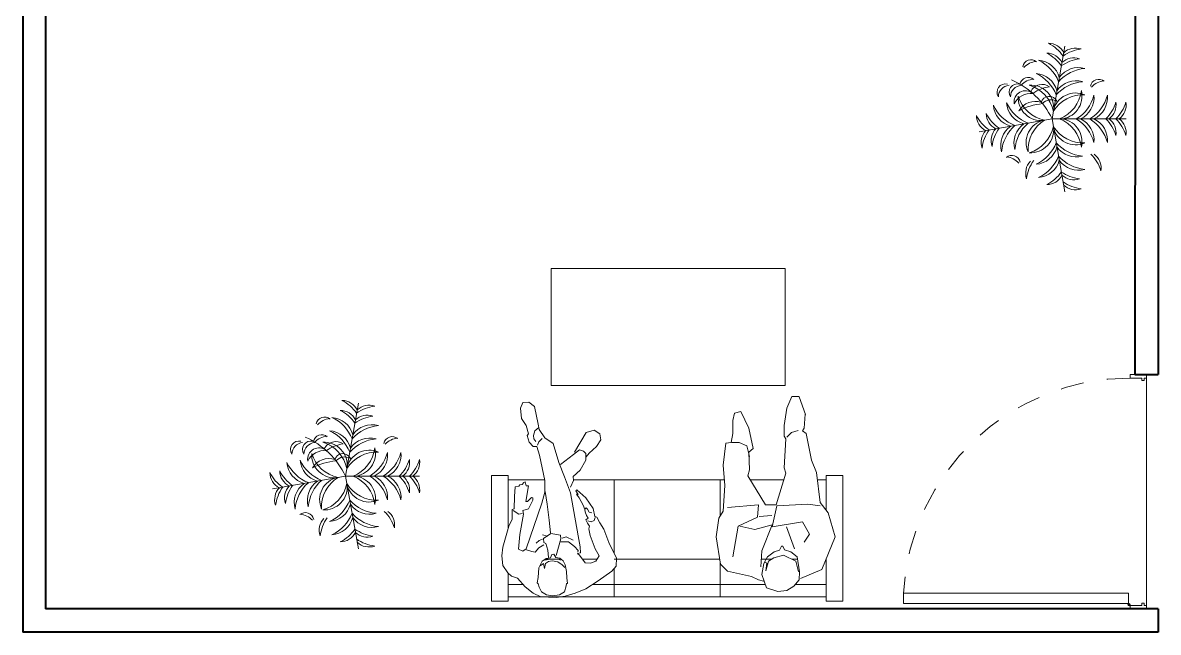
# Model space of a CAD drawing. Header units: millimetres. Extents: x 302.5 to 317.3, y 186.3 to 211.6.
# Drawn here: x 311.868 to 316.715, y 198.586 to 201.187 of the extents above; entities that cross this region are included whole.
import ezdxf

# ---------------------------------------------------------------- set-up
doc = ezdxf.new("R2010")
doc.units = ezdxf.units.MM
doc.linetypes.add('DASHED2', pattern=[0.375, 0.25, -0.125])
for name, color, linetype, lineweight in [('ARREDI attrezzature - furniture', 175, 'Continuous', 9), ('MURATURA sezioni - section wall', 7, 'Continuous', 40), ('PORTE  - doors', 252, 'Continuous', 5), ('PROIEZIONI finissime - fine lines', 251, 'Continuous', 9)]:
    doc.layers.add(name, color=color, linetype=linetype, lineweight=lineweight)

msp = doc.modelspace()

# ---------------------------------------------------------------- linework, layer by layer
at = {"layer": 'ARREDI attrezzature - furniture'}
for p, q in [((316.3165, 201.088), (316.2617, 200.777)), ((315.9507, 200.7222), (316.2617, 200.777)), ((316.5775, 200.777), (316.2617, 200.777)), ((316.3165, 200.466), (316.2617, 200.777)), ((315.1233, 200.139), (314.1233, 200.139)), ((314.1233, 199.639), (314.1233, 200.139)), ((314.1233, 200.139), (314.1233, 199.639)), ((315.1233, 199.639), (315.1233, 200.139)), ((314.1233, 199.639), (315.1233, 199.639)), ((313.3011, 199.5634), (313.2462, 199.2524)), ((312.9352, 199.1976), (313.2462, 199.2524)), ((313.562, 199.2524), (313.2462, 199.2524)), ((313.3011, 198.9414), (313.2462, 199.2524))]:
    msp.add_line(p, q, dxfattribs=at)
at = {"layer": 'ARREDI attrezzature - furniture', "linetype": 'ByBlock'}
for p, q in [((314.0031, 199.5662), (313.9934, 199.542)), ((314.0289, 199.5678), (314.0031, 199.5662)), ((314.0521, 199.5499), (314.0289, 199.5678)), ((314.0691, 199.4743), (314.0521, 199.5499)), ((315.1291, 199.543), (315.1517, 199.592)), ((315.1517, 199.592), (315.1818, 199.592)), ((315.1829, 199.5905), (315.2093, 199.5153)), ((313.9934, 199.542), (313.9967, 199.4985)), ((314.8995, 199.4904), (314.907, 199.5205)), ((314.907, 199.5205), (314.9334, 199.528)), ((314.9334, 199.528), (314.9672, 199.4565)), ((315.1178, 199.4678), (315.1291, 199.543)), ((315.2082, 199.5167), (315.2044, 199.4565)), ((313.9967, 199.4985), (314.0176, 199.4678)), ((314.0176, 199.4678), (314.0273, 199.4324)), ((314.0707, 199.4598), (314.0546, 199.4453)), ((314.0723, 199.4517), (314.0691, 199.4743)), ((314.0965, 199.4163), (314.0723, 199.4517)), ((314.8995, 199.434), (314.8995, 199.4904)), ((314.9672, 199.4565), (314.9861, 199.37)), ((315.1178, 199.4227), (315.1178, 199.4678)), ((315.2044, 199.4565), (315.1969, 199.4452)), ((314.0273, 199.4324), (314.0208, 199.4259)), ((314.0208, 199.4259), (314.0305, 199.3969)), ((314.0546, 199.4453), (314.0482, 199.4259)), ((314.0482, 199.4259), (314.0498, 199.4114)), ((314.0498, 199.4114), (314.0579, 199.4002)), ((314.0852, 199.4131), (314.0707, 199.3985)), ((314.1319, 199.3921), (314.0965, 199.4163)), ((314.2237, 199.355), (314.2736, 199.4388)), ((314.2736, 199.4388), (314.3075, 199.4485)), ((314.3075, 199.4485), (314.3316, 199.4324)), ((314.3364, 199.4066), (314.3171, 199.3792)), ((314.3316, 199.4324), (314.3364, 199.4066)), ((314.8919, 199.3963), (314.8995, 199.434)), ((315.1253, 199.4114), (315.1178, 199.4227)), ((315.1178, 199.2872), (315.1253, 199.4114)), ((315.13, 199.419), (315.1494, 199.4385)), ((315.1494, 199.4385), (315.1786, 199.4466)), ((315.1969, 199.4452), (315.2119, 199.434)), ((315.2119, 199.434), (315.2345, 199.3211)), ((314.0305, 199.3969), (314.0466, 199.3792)), ((314.0466, 199.3792), (314.0627, 199.3792)), ((314.0627, 199.3792), (314.074, 199.3421)), ((314.0707, 199.3985), (314.0659, 199.384)), ((314.1561, 199.3099), (314.1319, 199.3921)), ((314.2189, 199.3454), (314.2447, 199.3647)), ((314.2447, 199.3647), (314.2624, 199.3583)), ((314.2624, 199.3583), (314.272, 199.3486)), ((314.3171, 199.3792), (314.2865, 199.3502)), ((314.8581, 199.2985), (314.8694, 199.3926)), ((314.8694, 199.3926), (314.8919, 199.3963)), ((314.8957, 199.3963), (314.9258, 199.3963)), ((314.9258, 199.3963), (314.9597, 199.3813)), ((314.9597, 199.3813), (314.971, 199.3361)), ((314.9861, 199.37), (314.9672, 199.355)), ((314.9672, 199.355), (314.971, 199.2797)), ((314.074, 199.3421), (314.0965, 199.2342)), ((314.1802, 199.2487), (314.1561, 199.3099)), ((314.1641, 199.3018), (314.2189, 199.3454)), ((314.272, 199.3212), (314.2479, 199.2777)), ((314.272, 199.3486), (314.272, 199.3212)), ((314.2865, 199.3502), (314.2736, 199.3341)), ((315.2345, 199.3211), (315.2571, 199.2684)), ((314.2479, 199.2777), (314.2173, 199.2503)), ((314.8656, 199.212), (314.8581, 199.2985)), ((314.971, 199.2797), (314.9635, 199.2534)), ((315.0839, 199.1292), (315.1253, 199.2647)), ((315.1253, 199.2647), (315.1178, 199.2872)), ((315.2571, 199.2684), (315.2722, 199.1405)), ((313.8693, 198.7189), (313.8693, 199.2546)), ((313.9408, 199.2546), (313.8693, 199.2546)), ((313.9408, 199.0295), (313.9408, 199.2546)), ((313.9408, 199.2367), (314.096, 199.2367)), ((313.9854, 199.21), (313.9709, 199.2068)), ((313.9902, 199.2148), (313.9854, 199.21)), ((313.9999, 199.2164), (313.9902, 199.2148)), ((314.0079, 199.2245), (313.9999, 199.2164)), ((314.0128, 199.2277), (314.0079, 199.2245)), ((314.0176, 199.2116), (314.0128, 199.2277)), ((314.016, 199.1439), (314.0273, 199.2116)), ((314.0273, 199.2116), (314.0176, 199.2116)), ((314.0965, 199.2342), (314.0965, 199.1842)), ((314.206, 199.181), (314.1802, 199.2487)), ((314.2189, 199.2342), (314.206, 199.2051)), ((314.2173, 199.2503), (314.2189, 199.2342)), ((314.2186, 199.2367), (314.8634, 199.2367)), ((314.3931, 198.9217), (314.3931, 199.2367)), ((314.8455, 199.0828), (314.8455, 199.2367)), ((314.8581, 199.1029), (314.8656, 199.212)), ((314.9635, 199.2534), (315.0388, 199.1292)), ((314.9736, 199.2367), (315.1168, 199.2367)), ((315.2608, 199.2367), (315.2979, 199.2367)), ((315.2979, 199.2546), (315.3693, 199.2546)), ((315.2979, 199.2546), (315.2979, 199.1062)), ((315.3693, 199.2546), (315.3693, 198.7189)), ((313.9677, 199.1648), (313.9661, 199.1133)), ((313.9709, 199.2068), (313.9677, 199.1648)), ((314.0401, 199.1616), (314.0224, 199.1439)), ((314.045, 199.16), (314.0401, 199.1616)), ((314.0965, 199.1842), (314.0836, 199.1374)), ((314.0981, 199.1874), (314.1062, 199.1326)), ((314.2398, 198.9972), (314.206, 199.181)), ((314.2334, 199.1939), (314.2285, 199.189)), ((314.2285, 199.189), (314.2398, 199.1745)), ((314.2318, 199.1761), (314.243, 199.16)), ((314.2398, 199.1745), (314.2318, 199.1761)), ((314.272, 199.16), (314.2334, 199.1939)), ((313.9661, 199.1133), (313.958, 199.1101)), ((314.0031, 199.1052), (314.0273, 199.1133)), ((314.0224, 199.1439), (314.016, 199.1439)), ((314.0836, 199.1374), (314.0176, 198.9424)), ((314.0273, 199.1133), (314.045, 199.1503)), ((314.045, 199.1503), (314.045, 199.16)), ((314.1062, 199.1326), (314.1158, 199.0649)), ((314.243, 199.16), (314.2608, 199.1278)), ((314.2608, 199.1278), (314.2672, 199.1101)), ((314.2684, 199.1123), (314.2733, 199.1164)), ((314.3026, 199.1149), (314.272, 199.16)), ((314.2733, 199.1164), (314.279, 199.1107)), ((314.3107, 199.0794), (314.3026, 199.1149)), ((314.8769, 199.1179), (315.0086, 199.1292)), ((315.0086, 199.1292), (315.0049, 199.0766)), ((315.0388, 199.1292), (315.0839, 199.1292)), ((315.0673, 199.0361), (315.0877, 199.1255)), ((315.0877, 199.1255), (315.2195, 199.133)), ((315.2195, 199.133), (315.2722, 199.1255)), ((315.2722, 199.1405), (315.306, 199.0954)), ((313.958, 199.0681), (313.9435, 199.0391)), ((313.958, 199.1101), (313.958, 199.0681)), ((313.9854, 199.0899), (313.962, 199.1052)), ((313.9999, 199.0931), (313.9854, 199.0899)), ((313.9902, 199.0037), (314.0063, 199.0907)), ((314.0063, 199.0907), (314.0031, 199.1052)), ((314.1158, 199.0649), (314.1207, 199.0101)), ((314.2672, 199.1101), (314.2688, 199.1004)), ((314.2688, 199.1004), (314.2752, 199.0843)), ((314.2817, 199.073), (314.272, 199.0665)), ((314.272, 199.0665), (314.2785, 199.052)), ((314.2752, 199.0843), (314.2817, 199.073)), ((314.279, 199.1107), (314.2864, 199.0992)), ((314.2864, 199.0992), (314.297, 199.0951)), ((314.3123, 199.0762), (314.3075, 199.0633)), ((314.3187, 199.0778), (314.3107, 199.0794)), ((314.3316, 199.0536), (314.3187, 199.0778)), ((314.8279, 198.9938), (314.8392, 199.0728)), ((314.8392, 199.0728), (314.8581, 199.1029)), ((315.0049, 199.0766), (314.9221, 199.0389)), ((315.0124, 199.0803), (315.0651, 199.0841)), ((315.306, 199.0954), (315.3362, 198.9938)), ((313.9435, 199.0391), (313.9178, 198.9489)), ((314.2785, 199.052), (314.2881, 199.0391)), ((314.2946, 199.0569), (314.2801, 199.0617)), ((314.2881, 199.0391), (314.2849, 199.0279)), ((314.2849, 199.0279), (314.2897, 198.9988)), ((314.3075, 199.0633), (314.2946, 199.0569)), ((314.3493, 199.0262), (314.3316, 199.0536)), ((314.3703, 198.9698), (314.3493, 199.0262)), ((314.9221, 199.0389), (314.8995, 198.9073)), ((314.9296, 199.0389), (314.9936, 199.0239)), ((314.9936, 199.0239), (315.0667, 199.0449)), ((315.0667, 199.0449), (315.0237, 198.9336)), ((315.1969, 199.0578), (315.0673, 199.0361)), ((315.1619, 198.9428), (315.1285, 199.0365)), ((315.227, 199.0051), (315.1969, 199.0578)), ((313.9838, 198.9408), (313.9902, 199.0037)), ((314.0723, 198.9779), (314.0595, 198.9666)), ((314.0868, 198.9827), (314.0723, 198.9779)), ((314.1078, 198.9956), (314.0868, 199.0021)), ((314.0917, 198.9859), (314.1223, 199.0069)), ((314.0933, 198.9698), (314.0917, 198.9859)), ((314.1013, 198.965), (314.0933, 198.9698)), ((314.1223, 199.0069), (314.1641, 199.0005)), ((314.1657, 198.9843), (314.1448, 198.9134)), ((314.1641, 199.0005), (314.1657, 198.9843)), ((314.1657, 198.9714), (314.198, 198.9714)), ((314.1706, 198.9876), (314.1883, 198.994)), ((314.1883, 198.994), (314.2173, 198.9795)), ((314.198, 198.9714), (314.2237, 198.9521)), ((314.2479, 198.9505), (314.2398, 198.9972)), ((314.2897, 198.9988), (314.3123, 198.9424)), ((314.4025, 198.9021), (314.3703, 198.9698)), ((314.8468, 198.8772), (314.8279, 198.9938)), ((315.2044, 198.9712), (315.227, 199.0051)), ((315.3362, 198.9938), (315.2797, 198.8546)), ((313.9178, 198.9489), (313.9129, 198.9118)), ((314.0031, 198.9328), (313.9838, 198.9408)), ((314.0176, 198.9424), (314.0031, 198.9328)), ((314.0192, 198.9376), (314.0418, 198.9312)), ((314.0418, 198.9312), (314.0562, 198.9279)), ((314.0562, 198.9279), (314.0707, 198.9457)), ((314.0707, 198.9457), (314.0933, 198.9586)), ((314.1094, 198.936), (314.1013, 198.965)), ((314.1126, 198.9054), (314.1094, 198.936)), ((314.1271, 198.9183), (314.1206, 198.9039)), ((314.1349, 198.9193), (314.1271, 198.9183)), ((314.1432, 198.9057), (314.1349, 198.9193)), ((314.2237, 198.9521), (314.2398, 198.9344)), ((314.2366, 198.9215), (314.2495, 198.9247)), ((314.2447, 198.915), (314.2366, 198.9215)), ((314.2398, 198.9344), (314.2382, 198.9279)), ((314.2495, 198.9247), (314.2479, 198.9505)), ((314.3123, 198.9424), (314.3284, 198.9118)), ((315.0237, 198.9336), (315.0189, 198.8647)), ((315.0754, 198.9292), (315.0475, 198.9085)), ((315.0992, 198.9364), (315.0754, 198.9292)), ((315.1074, 198.9529), (315.0992, 198.9364)), ((315.1126, 198.9529), (315.1074, 198.9529)), ((315.1198, 198.9374), (315.1126, 198.9529)), ((315.1467, 198.9292), (315.1198, 198.9374)), ((315.1746, 198.9074), (315.1467, 198.9292)), ((313.9129, 198.9118), (313.9178, 198.8715)), ((313.9178, 198.8715), (313.9387, 198.8393)), ((314.0852, 198.8892), (314.0719, 198.8616)), ((314.0769, 198.8701), (314.0905, 198.8797)), ((314.1029, 198.9005), (314.0852, 198.8892)), ((314.0905, 198.8797), (314.0959, 198.8579)), ((314.0959, 198.8579), (314.1, 198.8797)), ((314.0969, 198.8931), (314.1176, 198.8986)), ((314.167, 198.8974), (314.0981, 198.8974)), ((314.1, 198.8797), (314.1123, 198.8878)), ((314.1206, 198.9039), (314.1029, 198.9005)), ((314.1123, 198.8878), (314.1286, 198.8905)), ((314.1286, 198.8905), (314.1517, 198.8865)), ((314.1609, 198.9021), (314.1432, 198.9057)), ((314.1513, 198.8997), (314.1643, 198.8931)), ((314.1517, 198.8865), (314.1707, 198.8742)), ((314.1754, 198.8909), (314.1609, 198.9021)), ((314.1707, 198.8742), (314.1816, 198.862)), ((314.1835, 198.8731), (314.1754, 198.8909)), ((314.1899, 198.8457), (314.1835, 198.8731)), ((314.2688, 198.8828), (314.2447, 198.915)), ((314.3191, 198.8974), (314.2578, 198.8974)), ((314.2914, 198.8812), (314.2688, 198.8828)), ((314.3139, 198.8892), (314.2914, 198.8812)), ((314.3284, 198.9118), (314.3139, 198.8892)), ((314.8435, 198.8974), (314.3931, 198.8974)), ((314.4009, 198.8683), (314.4025, 198.9021)), ((314.8455, 198.7367), (314.8455, 198.8849)), ((314.8769, 198.8471), (314.8468, 198.8772)), ((315.064, 198.8974), (315.0212, 198.8974)), ((315.031, 198.8795), (315.0237, 198.8319)), ((315.0475, 198.9085), (315.031, 198.8795)), ((315.0442, 198.8811), (315.0362, 198.8856)), ((315.0518, 198.8893), (315.0405, 198.8479)), ((315.0405, 198.8479), (315.0442, 198.8811)), ((315.0744, 198.9043), (315.0518, 198.8893)), ((315.1158, 198.9156), (315.0744, 198.9043)), ((315.1685, 198.8893), (315.1158, 198.9156)), ((315.1761, 198.8974), (315.1522, 198.8974)), ((315.1798, 198.8442), (315.1685, 198.8893)), ((315.1839, 198.8433), (315.1746, 198.9074)), ((315.2979, 198.8974), (315.2971, 198.8974)), ((315.2979, 198.8995), (315.2979, 198.7189)), ((313.9387, 198.8393), (313.9548, 198.8248)), ((313.9408, 198.7189), (313.9408, 198.8374)), ((313.9548, 198.8248), (313.9806, 198.8167)), ((314.0719, 198.8616), (314.0691, 198.8199)), ((314.1915, 198.8183), (314.1899, 198.8457)), ((314.3252, 198.8054), (314.3831, 198.8473)), ((314.3831, 198.8473), (314.4009, 198.8683)), ((314.3931, 198.7367), (314.3931, 198.8592)), ((314.9785, 198.8245), (314.8769, 198.8471)), ((315.0086, 198.8095), (314.9785, 198.8245)), ((315.0237, 198.8319), (315.0425, 198.7756)), ((315.1818, 198.8095), (315.1839, 198.8433)), ((315.2797, 198.8546), (315.1882, 198.8149)), ((314.0035, 198.7903), (313.9408, 198.7903)), ((313.9806, 198.8167), (314.0128, 198.7797)), ((314.0128, 198.7797), (314.0466, 198.7523)), ((314.0691, 198.8199), (314.0643, 198.7974)), ((314.0643, 198.7974), (314.0691, 198.7925)), ((314.0691, 198.7925), (314.0723, 198.778)), ((314.0723, 198.778), (314.082, 198.7587)), ((314.1802, 198.7587), (314.1883, 198.7845)), ((314.1883, 198.7845), (314.1899, 198.7942)), ((314.1899, 198.7942), (314.1931, 198.7942)), ((314.1931, 198.7942), (314.1915, 198.8183)), ((314.272, 198.7716), (314.3252, 198.8054)), ((315.0376, 198.7903), (314.3014, 198.7903)), ((315.0086, 198.8095), (315.03, 198.8036)), ((315.0915, 198.7606), (315.0425, 198.7756)), ((315.1592, 198.7831), (315.1291, 198.7643)), ((315.1818, 198.8095), (315.1592, 198.7831)), ((315.2979, 198.7903), (315.1654, 198.7903)), ((315.2979, 198.7367), (313.9408, 198.7367)), ((314.0466, 198.7523), (314.0804, 198.7377)), ((314.0804, 198.7377), (314.1448, 198.7345)), ((314.082, 198.7587), (314.1046, 198.7458)), ((314.1046, 198.7458), (314.1303, 198.741)), ((314.1303, 198.741), (314.1593, 198.7458)), ((314.1448, 198.7345), (314.1835, 198.7394)), ((314.1593, 198.7458), (314.1802, 198.7587)), ((314.1835, 198.7394), (314.2269, 198.7523)), ((314.2269, 198.7523), (314.272, 198.7716)), ((315.1291, 198.7643), (315.0915, 198.7606)), ((313.9408, 198.7189), (313.8693, 198.7189)), ((315.3693, 198.7189), (315.2979, 198.7189))]:
    msp.add_line(p, q, dxfattribs=at)
at = {"layer": 'ARREDI attrezzature - furniture'}
for centre, radius, start, end in [((316.1731, 200.9533), 0.1641, 34.0763, 63.3794), ((316.2461, 201.0271), 0.0729, 26.29, 89.6243), ((316.2386, 200.9847), 0.0729, 26.29, 89.6243), ((316.1656, 200.9109), 0.1641, 34.0763, 63.3794), ((316.4052, 200.9124), 0.1641, 96.6206, 125.9237), ((316.3618, 201.0067), 0.0729, 70.3757, 133.71), ((316.1721, 200.9927), 0.0363, 49.742, 168.7475), ((316.2009, 200.9435), 0.079, 94.618, 138.2106), ((316.1954, 200.9268), 0.101, 15.2489, 85.3937), ((316.1321, 200.874), 0.1692, 21.3712, 65.0366), ((316.3977, 200.87), 0.1641, 96.6206, 125.9237), ((316.3544, 200.9643), 0.0729, 70.3757, 133.71), ((316.1603, 200.9175), 0.0363, 49.742, 168.7475), ((316.1221, 200.8174), 0.1692, 21.3712, 65.0366), ((316.1854, 200.8702), 0.101, 15.2489, 85.3937), ((316.4166, 200.8238), 0.1692, 94.9634, 138.6288), ((316.3752, 200.8951), 0.101, 74.6063, 144.7511), ((316.0629, 200.8907), 0.036, 77.0577, 212.8533), ((316.0832, 200.87), 0.0506, 95.1845, 178.654), ((316.1144, 200.8907), 0.036, 77.0577, 212.8533), ((316.1347, 200.87), 0.0506, 95.1845, 178.654), ((315.9537, 200.6303), 0.3412, 25.4772, 66.6585), ((316.189, 200.8683), 0.079, 94.618, 138.2106), ((316.1708, 200.823), 0.0984, 353.4259, 93.6346), ((316.1215, 200.7787), 0.1489, 11.6665, 73.1878), ((316.2201, 200.8693), 0.0549, 54.9865, 154.4034), ((316.2724, 200.7578), 0.1579, 97.5759, 125.8942), ((316.4067, 200.7672), 0.1692, 94.9634, 138.6288), ((316.3652, 200.8385), 0.101, 74.6063, 144.7511), ((316.4611, 200.9096), 0.0363, 49.742, 168.7475), ((316.4898, 200.8604), 0.079, 94.618, 138.2106), ((316.1483, 200.849), 0.0484, 48.8744, 188.9763), ((316.1715, 200.807), 0.0789, 83.7536, 154.097), ((316.2157, 200.8679), 0.0984, 176.3654, 276.5741), ((316.26, 200.9172), 0.1489, 196.8122, 258.3335), ((316.2498, 200.8378), 0.0355, 24.2257, 165.1279), ((316.2579, 200.8095), 0.0493, 60.4398, 138.6694), ((316.3628, 200.7892), 0.0984, 66.3654, 166.5741), ((316.394, 200.7307), 0.1489, 86.8122, 148.3335), ((316.239, 200.9154), 0.1489, 291.6665, 353.1878), ((316.2912, 200.8745), 0.0984, 273.4259, 13.6346), ((316.2772, 200.9215), 0.1692, 301.3712, 345.0366), ((316.3402, 200.8683), 0.101, 295.2489, 5.3937), ((316.3347, 200.9215), 0.1692, 301.3712, 345.0366), ((316.3976, 200.8683), 0.101, 295.2489, 5.3937), ((316.1119, 200.8433), 0.101, 184.6063, 254.7511), ((316.1647, 200.9066), 0.1692, 204.9634, 248.6288), ((316.2213, 200.9166), 0.1692, 204.9634, 248.6288), ((316.1685, 200.8533), 0.101, 184.6063, 254.7511), ((316.1906, 200.77), 0.0818, 71.4477, 149.3672), ((316.2461, 200.5765), 0.2668, 95.4007, 118.139), ((316.3768, 200.8949), 0.1641, 314.0763, 343.3794), ((316.4622, 200.8358), 0.0729, 306.29, 9.6243), ((316.4199, 200.8949), 0.1641, 314.0763, 343.3794), ((316.5053, 200.8358), 0.0729, 306.29, 9.6243), ((316.0854, 200.8656), 0.1641, 206.6206, 235.9237), ((316.0116, 200.7926), 0.0729, 180.3757, 243.71), ((316.054, 200.8), 0.0729, 180.3757, 243.71), ((316.1278, 200.8731), 0.1641, 206.6206, 235.9237), ((316.2495, 200.6759), 0.0984, 103.4259, 203.6346), ((316.308, 200.6447), 0.1489, 121.6665, 183.1878), ((316.239, 200.6386), 0.1489, 6.8122, 68.3335), ((316.2912, 200.6795), 0.0984, 346.3654, 86.5741), ((316.2772, 200.6325), 0.1692, 14.9634, 58.6288), ((316.3402, 200.6857), 0.101, 354.6063, 64.7511), ((316.3347, 200.6325), 0.1692, 14.9634, 58.6288), ((316.3976, 200.6857), 0.101, 354.6063, 64.7511), ((316.3768, 200.6591), 0.1641, 16.6206, 45.9237), ((316.4622, 200.7183), 0.0729, 350.3757, 53.71), ((316.4199, 200.6591), 0.1641, 16.6206, 45.9237), ((316.5053, 200.7183), 0.0729, 350.3757, 53.71), ((316.032, 200.6769), 0.0729, 136.29, 199.6243), ((316.1263, 200.6335), 0.1641, 144.0763, 173.3794), ((316.0744, 200.6843), 0.0729, 136.29, 199.6243), ((316.1687, 200.6409), 0.1641, 144.0763, 173.3794), ((316.1436, 200.6635), 0.101, 125.2489, 195.3937), ((316.2149, 200.622), 0.1692, 131.3712, 175.0366), ((316.2002, 200.6735), 0.101, 125.2489, 195.3937), ((316.2715, 200.632), 0.1692, 131.3712, 175.0366), ((316.1215, 200.7753), 0.1489, 286.8122, 348.3335), ((316.1708, 200.731), 0.0984, 266.3654, 6.5741), ((316.3628, 200.7649), 0.0984, 193.4259, 293.6346), ((316.394, 200.8233), 0.1489, 211.6665, 273.1878), ((316.1221, 200.7366), 0.1692, 294.9634, 338.6288), ((316.4067, 200.7868), 0.1692, 221.3712, 265.0366), ((316.0902, 200.585), 0.0363, 11.2525, 130.258), ((316.0614, 200.5358), 0.079, 41.7894, 85.382), ((316.1854, 200.6838), 0.101, 274.6063, 344.7511), ((316.1321, 200.68), 0.1692, 294.9634, 338.6288), ((316.3652, 200.7155), 0.101, 215.2489, 285.3937), ((316.4166, 200.7302), 0.1692, 221.3712, 265.0366), ((316.3131, 200.5087), 0.1641, 16.6206, 45.9237), ((316.3984, 200.5678), 0.0729, 350.3757, 53.71), ((316.222, 200.5462), 0.0729, 136.29, 199.6243), ((316.3163, 200.5028), 0.1641, 144.0763, 173.3794), ((316.1954, 200.6273), 0.101, 274.6063, 344.7511), ((316.3752, 200.659), 0.101, 215.2489, 285.3937), ((316.1656, 200.6431), 0.1641, 296.6206, 325.9237), ((316.2386, 200.5693), 0.0729, 270.3757, 333.71), ((316.3977, 200.6841), 0.1641, 234.0763, 263.3794), ((316.3544, 200.5897), 0.0729, 226.29, 289.6243), ((316.4052, 200.6416), 0.1641, 234.0763, 263.3794), ((316.3618, 200.5473), 0.0729, 226.29, 289.6243), ((313.1576, 199.4287), 0.1641, 34.0763, 63.3794), ((313.2307, 199.5025), 0.0729, 26.29, 89.6243), ((313.3898, 199.3878), 0.1641, 96.6206, 125.9237), ((313.3464, 199.4821), 0.0729, 70.3757, 133.71), ((313.1567, 199.4682), 0.0363, 49.742, 168.7475), ((313.1799, 199.4022), 0.101, 15.2489, 85.3937), ((313.1166, 199.3494), 0.1692, 21.3712, 65.0366), ((313.2232, 199.4601), 0.0729, 26.29, 89.6243), ((313.1502, 199.3863), 0.1641, 34.0763, 63.3794), ((313.3823, 199.3454), 0.1641, 96.6206, 125.9237), ((313.3389, 199.4397), 0.0729, 70.3757, 133.71), ((313.1854, 199.419), 0.079, 94.618, 138.2106), ((313.4012, 199.2992), 0.1692, 94.9634, 138.6288), ((313.3598, 199.3705), 0.101, 74.6063, 144.7511), ((312.9383, 199.1057), 0.3412, 25.4772, 66.6585), ((313.1448, 199.3929), 0.0363, 49.742, 168.7475), ((313.1736, 199.3438), 0.079, 94.618, 138.2106), ((313.1066, 199.2928), 0.1692, 21.3712, 65.0366), ((313.17, 199.3456), 0.101, 15.2489, 85.3937), ((313.3912, 199.2426), 0.1692, 94.9634, 138.6288), ((313.3498, 199.3139), 0.101, 74.6063, 144.7511), ((313.4456, 199.385), 0.0363, 49.742, 168.7475), ((313.4744, 199.3358), 0.079, 94.618, 138.2106), ((313.0475, 199.3662), 0.036, 77.0577, 212.8533), ((313.0678, 199.3454), 0.0506, 95.1845, 178.654), ((313.0989, 199.3662), 0.036, 77.0577, 212.8533), ((313.1192, 199.3454), 0.0506, 95.1845, 178.654), ((313.1329, 199.3244), 0.0484, 48.8744, 188.9763), ((313.1561, 199.2824), 0.0789, 83.7536, 154.097), ((313.1553, 199.2985), 0.0984, 353.4259, 93.6346), ((313.106, 199.2542), 0.1489, 11.6665, 73.1878), ((313.2047, 199.3448), 0.0549, 54.9865, 154.4034), ((313.257, 199.2332), 0.1579, 97.5759, 125.8942), ((313.3474, 199.2646), 0.0984, 66.3654, 166.5741), ((313.3786, 199.2061), 0.1489, 86.8122, 148.3335), ((313.2236, 199.3908), 0.1489, 291.6665, 353.1878), ((313.2758, 199.3499), 0.0984, 273.4259, 13.6346), ((313.0965, 199.3187), 0.101, 184.6063, 254.7511), ((313.1493, 199.3821), 0.1692, 204.9634, 248.6288), ((313.2058, 199.392), 0.1692, 204.9634, 248.6288), ((313.1531, 199.3287), 0.101, 184.6063, 254.7511), ((313.2002, 199.3433), 0.0984, 176.3654, 276.5741), ((313.2445, 199.3926), 0.1489, 196.8122, 258.3335), ((313.1752, 199.2455), 0.0818, 71.4477, 149.3672), ((313.2306, 199.0519), 0.2668, 95.4007, 118.139), ((313.2344, 199.3132), 0.0355, 24.2257, 165.1279), ((313.2425, 199.285), 0.0493, 60.4398, 138.6694), ((313.2618, 199.3969), 0.1692, 301.3712, 345.0366), ((313.3248, 199.3437), 0.101, 295.2489, 5.3937), ((313.3192, 199.3969), 0.1692, 301.3712, 345.0366), ((313.3822, 199.3437), 0.101, 295.2489, 5.3937), ((313.3614, 199.3703), 0.1641, 314.0763, 343.3794), ((313.4467, 199.3112), 0.0729, 306.29, 9.6243), ((313.4045, 199.3703), 0.1641, 314.0763, 343.3794), ((313.4898, 199.3112), 0.0729, 306.29, 9.6243), ((313.0699, 199.341), 0.1641, 206.6206, 235.9237), ((312.9961, 199.268), 0.0729, 180.3757, 243.71), ((313.0386, 199.2755), 0.0729, 180.3757, 243.71), ((313.1124, 199.3485), 0.1641, 206.6206, 235.9237), ((313.059, 199.1598), 0.0729, 136.29, 199.6243), ((313.1533, 199.1164), 0.1641, 144.0763, 173.3794), ((313.1282, 199.1389), 0.101, 125.2489, 195.3937), ((313.1995, 199.0975), 0.1692, 131.3712, 175.0366), ((313.1848, 199.1489), 0.101, 125.2489, 195.3937), ((313.256, 199.1074), 0.1692, 131.3712, 175.0366), ((313.2341, 199.1513), 0.0984, 103.4259, 203.6346), ((313.2926, 199.1201), 0.1489, 121.6665, 183.1878), ((313.106, 199.2507), 0.1489, 286.8122, 348.3335), ((313.1553, 199.2064), 0.0984, 266.3654, 6.5741), ((313.3474, 199.2403), 0.0984, 193.4259, 293.6346), ((313.3786, 199.2988), 0.1489, 211.6665, 273.1878), ((313.2236, 199.1141), 0.1489, 6.8122, 68.3335), ((313.2758, 199.1549), 0.0984, 346.3654, 86.5741), ((313.2618, 199.1079), 0.1692, 14.9634, 58.6288), ((313.3248, 199.1611), 0.101, 354.6063, 64.7511), ((313.3192, 199.1079), 0.1692, 14.9634, 58.6288), ((313.3822, 199.1611), 0.101, 354.6063, 64.7511), ((313.3614, 199.1346), 0.1641, 16.6206, 45.9237), ((313.4467, 199.1937), 0.0729, 350.3757, 53.71), ((313.4045, 199.1346), 0.1641, 16.6206, 45.9237), ((313.4898, 199.1937), 0.0729, 350.3757, 53.71), ((313.0165, 199.1523), 0.0729, 136.29, 199.6243), ((313.1109, 199.1089), 0.1641, 144.0763, 173.3794), ((313.1066, 199.212), 0.1692, 294.9634, 338.6288), ((313.17, 199.1593), 0.101, 274.6063, 344.7511), ((313.3912, 199.2622), 0.1692, 221.3712, 265.0366), ((313.3498, 199.191), 0.101, 215.2489, 285.3937), ((313.0747, 199.0605), 0.0363, 11.2525, 130.258), ((313.046, 199.0113), 0.079, 41.7894, 85.382), ((313.2065, 199.0217), 0.0729, 136.29, 199.6243), ((313.3009, 198.9783), 0.1641, 144.0763, 173.3794), ((313.1166, 199.1555), 0.1692, 294.9634, 338.6288), ((313.1799, 199.1027), 0.101, 274.6063, 344.7511), ((313.4012, 199.2057), 0.1692, 221.3712, 265.0366), ((313.3598, 199.1344), 0.101, 215.2489, 285.3937), ((313.2976, 198.9842), 0.1641, 16.6206, 45.9237), ((313.383, 199.0433), 0.0729, 350.3757, 53.71), ((313.1502, 199.1186), 0.1641, 296.6206, 325.9237), ((313.3823, 199.1595), 0.1641, 234.0763, 263.3794), ((313.2232, 199.0448), 0.0729, 270.3757, 333.71), ((313.3389, 199.0652), 0.0729, 226.29, 289.6243), ((313.3898, 199.1171), 0.1641, 234.0763, 263.3794), ((313.3464, 199.0227), 0.0729, 226.29, 289.6243)]:
    msp.add_arc(centre, radius, start, end, dxfattribs=at)
at = {"layer": 'MURATURA sezioni - section wall'}
for p, q in [((311.8683, 203.789), (311.8683, 198.5859)), ((316.7153, 203.789), (316.7153, 199.6859)), ((311.9663, 203.691), (311.9663, 198.6859)), ((316.6175, 203.691), (316.6153, 199.6859)), ((316.6153, 199.6859), (316.7153, 199.6859)), ((316.7153, 198.6859), (311.9663, 198.6859)), ((316.7153, 198.6859), (316.7153, 198.5859)), ((316.7153, 198.5859), (311.8683, 198.5859))]:
    msp.add_line(p, q, dxfattribs=at)
at = {"layer": 'PORTE  - doors', "color": 2}
for p, q in [((316.5953, 199.6709), (316.5953, 199.6859)), ((316.5953, 199.6859), (316.6653, 199.6859)), ((316.6453, 199.6709), (316.5953, 199.6709)), ((316.6453, 199.6609), (316.6453, 199.6709)), ((316.6553, 199.6609), (316.6453, 199.6609)), ((316.6653, 199.6709), (316.6553, 199.6709)), ((316.6553, 199.6709), (316.6553, 199.6609)), ((316.6653, 199.6859), (316.6653, 199.6709)), ((315.6278, 198.7084), (315.6278, 198.7534)), ((315.6278, 198.7534), (316.5878, 198.7534)), ((316.5878, 198.7534), (316.5878, 198.7084)), ((316.5878, 198.7084), (315.6278, 198.7084)), ((316.5873, 198.7034), (316.5933, 198.7034)), ((316.5903, 198.7064), (316.5903, 198.7004)), ((316.5953, 198.7009), (316.5953, 198.6859)), ((316.6453, 198.7009), (316.5953, 198.7009)), ((316.5953, 198.6859), (316.6653, 198.6859)), ((316.6553, 198.7109), (316.6453, 198.7109)), ((316.6453, 198.7109), (316.6453, 198.7009)), ((316.6553, 198.7009), (316.6553, 198.7109)), ((316.6653, 198.7009), (316.6553, 198.7009)), ((316.6653, 198.6859), (316.6653, 198.7009))]:
    msp.add_line(p, q, dxfattribs=at)
msp.add_circle((316.5903, 198.7034), 0.005, dxfattribs=at)
at = {"layer": 'PORTE  - doors', "color": 251, "linetype": 'DASHED2', "ltscale": 0.4}
msp.add_arc((316.5967, 198.7006), 0.9704, 90.0835, 176.8777, dxfattribs=at)
at = {"layer": 'PROIEZIONI finissime - fine lines'}
msp.add_line((316.6653, 199.6859), (316.6653, 198.6859), dxfattribs=at)

doc.saveas('drawing.dxf')
